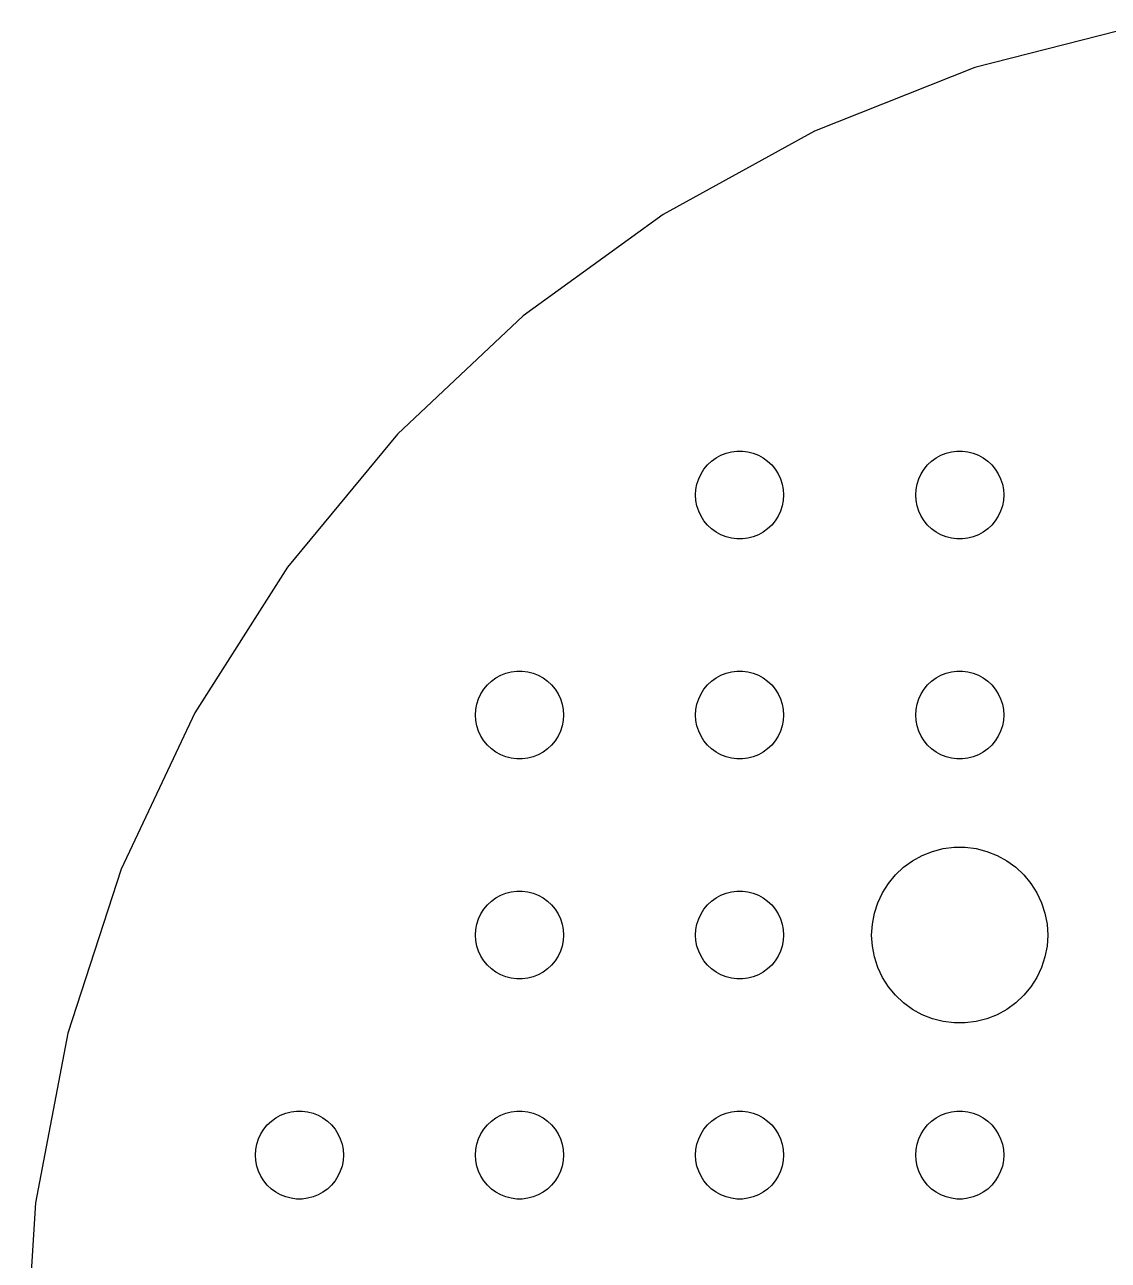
# Model space of a CAD drawing. Header units: metres. Extents: x -47 to 47, y 63 to 266.
# Drawn here: x -46.86 to -9.94, y 113.91 to 156.03 of the extents above; entities that cross this region are included whole.
import ezdxf

# ---------------------------------------------------------------- set-up
doc = ezdxf.new("R2010")
doc.units = ezdxf.units.M

msp = doc.modelspace()

# ---------------------------------------------------------------- linework, layer by layer
for p, q in [((-8.78065, 156.03), (-14.4805, 154.566)), ((-14.4805, 154.566), (-19.952, 152.4)), ((-19.952, 152.4), (-25.1088, 149.565)), ((-25.1088, 149.565), (-29.8696, 146.106)), ((-29.8696, 146.106), (-34.1594, 142.078)), ((-34.1594, 142.078), (-37.9104, 137.544)), ((-23.5934, 141.027), (-23.4561, 141.156)), ((-23.4561, 141.156), (-23.3037, 141.266)), ((-23.3037, 141.266), (-23.1387, 141.357)), ((-23.1387, 141.357), (-22.9635, 141.427)), ((-22.9635, 141.427), (-22.7811, 141.473)), ((-22.7811, 141.473), (-22.5942, 141.497)), ((-22.5942, 141.497), (-22.4058, 141.497)), ((-22.4058, 141.497), (-22.2189, 141.473)), ((-22.2189, 141.473), (-22.0365, 141.427)), ((-22.0365, 141.427), (-21.8613, 141.357)), ((-21.8613, 141.357), (-21.6963, 141.266)), ((-21.6963, 141.266), (-21.5439, 141.156)), ((-21.5439, 141.156), (-21.4065, 141.027)), ((-16.0934, 141.027), (-15.9561, 141.156)), ((-15.9561, 141.156), (-15.8037, 141.266)), ((-15.8037, 141.266), (-15.6387, 141.357)), ((-15.6387, 141.357), (-15.4635, 141.427)), ((-15.4635, 141.427), (-15.2811, 141.473)), ((-15.2811, 141.473), (-15.0942, 141.497)), ((-15.0942, 141.497), (-14.9058, 141.497)), ((-14.9058, 141.497), (-14.7189, 141.473)), ((-14.7189, 141.473), (-14.5365, 141.427)), ((-14.5365, 141.427), (-14.3613, 141.357)), ((-14.3613, 141.357), (-14.1963, 141.266)), ((-14.1963, 141.266), (-14.0439, 141.156)), ((-14.0439, 141.156), (-13.9065, 141.027)), ((-23.8947, 140.552), (-23.8145, 140.723)), ((-23.8145, 140.723), (-23.7135, 140.882)), ((-23.7135, 140.882), (-23.5934, 141.027)), ((-21.4065, 141.027), (-21.2865, 140.882)), ((-21.2865, 140.882), (-21.1855, 140.723)), ((-21.1855, 140.723), (-21.1053, 140.552)), ((-16.3947, 140.552), (-16.3145, 140.723)), ((-16.3145, 140.723), (-16.2135, 140.882)), ((-16.2135, 140.882), (-16.0934, 141.027)), ((-13.9065, 141.027), (-13.7865, 140.882)), ((-13.7865, 140.882), (-13.6855, 140.723)), ((-13.6855, 140.723), (-13.6053, 140.552)), ((-23.9882, 140.188), (-23.9529, 140.373)), ((-23.9529, 140.373), (-23.8947, 140.552)), ((-21.1053, 140.552), (-21.0471, 140.373)), ((-21.0471, 140.373), (-21.0118, 140.188)), ((-16.4882, 140.188), (-16.4529, 140.373)), ((-16.4529, 140.373), (-16.3947, 140.552)), ((-13.6053, 140.552), (-13.5471, 140.373)), ((-13.5471, 140.373), (-13.5118, 140.188)), ((-24, 140), (-23.9882, 140.188)), ((-23.9882, 139.812), (-24, 140)), ((-21.0118, 140.188), (-21, 140)), ((-21, 140), (-21.0118, 139.812)), ((-16.5, 140), (-16.4882, 140.188)), ((-16.4882, 139.812), (-16.5, 140)), ((-13.5118, 140.188), (-13.5, 140)), ((-13.5, 140), (-13.5118, 139.812)), ((-23.9529, 139.627), (-23.9882, 139.812)), ((-23.8947, 139.448), (-23.9529, 139.627)), ((-23.8145, 139.277), (-23.8947, 139.448)), ((-21.1053, 139.448), (-21.1855, 139.277)), ((-21.0471, 139.627), (-21.1053, 139.448)), ((-21.0118, 139.812), (-21.0471, 139.627)), ((-16.4529, 139.627), (-16.4882, 139.812)), ((-16.3947, 139.448), (-16.4529, 139.627)), ((-16.3145, 139.277), (-16.3947, 139.448)), ((-13.6053, 139.448), (-13.6855, 139.277)), ((-13.5471, 139.627), (-13.6053, 139.448)), ((-13.5118, 139.812), (-13.5471, 139.627)), ((-23.7135, 139.118), (-23.8145, 139.277)), ((-23.5934, 138.973), (-23.7135, 139.118)), ((-21.2865, 139.118), (-21.4065, 138.973)), ((-21.1855, 139.277), (-21.2865, 139.118)), ((-16.2135, 139.118), (-16.3145, 139.277)), ((-16.0934, 138.973), (-16.2135, 139.118)), ((-13.7865, 139.118), (-13.9065, 138.973)), ((-13.6855, 139.277), (-13.7865, 139.118)), ((-23.4561, 138.844), (-23.5934, 138.973)), ((-23.3037, 138.734), (-23.4561, 138.844)), ((-23.1387, 138.643), (-23.3037, 138.734)), ((-22.9635, 138.573), (-23.1387, 138.643)), ((-22.7811, 138.527), (-22.9635, 138.573)), ((-22.0365, 138.573), (-22.2189, 138.527)), ((-21.8613, 138.643), (-22.0365, 138.573)), ((-21.6963, 138.734), (-21.8613, 138.643)), ((-21.5439, 138.844), (-21.6963, 138.734)), ((-21.4065, 138.973), (-21.5439, 138.844)), ((-15.9561, 138.844), (-16.0934, 138.973)), ((-15.8037, 138.734), (-15.9561, 138.844)), ((-15.6387, 138.643), (-15.8037, 138.734)), ((-15.4635, 138.573), (-15.6387, 138.643)), ((-15.2811, 138.527), (-15.4635, 138.573)), ((-14.5365, 138.573), (-14.7189, 138.527)), ((-14.3613, 138.643), (-14.5365, 138.573)), ((-14.1963, 138.734), (-14.3613, 138.643)), ((-14.0439, 138.844), (-14.1963, 138.734)), ((-13.9065, 138.973), (-14.0439, 138.844)), ((-22.5942, 138.503), (-22.7811, 138.527)), ((-22.4058, 138.503), (-22.5942, 138.503)), ((-22.2189, 138.527), (-22.4058, 138.503)), ((-15.0942, 138.503), (-15.2811, 138.527)), ((-14.9058, 138.503), (-15.0942, 138.503)), ((-14.7189, 138.527), (-14.9058, 138.503)), ((-37.9104, 137.544), (-41.0636, 132.575)), ((-30.6387, 133.857), (-30.4635, 133.927)), ((-30.4635, 133.927), (-30.2811, 133.973)), ((-30.2811, 133.973), (-30.0942, 133.997)), ((-30.0942, 133.997), (-29.9058, 133.997)), ((-29.9058, 133.997), (-29.7189, 133.973)), ((-29.7189, 133.973), (-29.5365, 133.927)), ((-29.5365, 133.927), (-29.3613, 133.857)), ((-23.1387, 133.857), (-22.9635, 133.927)), ((-22.9635, 133.927), (-22.7811, 133.973)), ((-22.7811, 133.973), (-22.5942, 133.997)), ((-22.5942, 133.997), (-22.4058, 133.997)), ((-22.4058, 133.997), (-22.2189, 133.973)), ((-22.2189, 133.973), (-22.0365, 133.927)), ((-22.0365, 133.927), (-21.8613, 133.857)), ((-15.6387, 133.857), (-15.4635, 133.927)), ((-15.4635, 133.927), (-15.2811, 133.973)), ((-15.2811, 133.973), (-15.0942, 133.997)), ((-15.0942, 133.997), (-14.9058, 133.997)), ((-14.9058, 133.997), (-14.7189, 133.973)), ((-14.7189, 133.973), (-14.5365, 133.927)), ((-14.5365, 133.927), (-14.3613, 133.857)), ((-31.2135, 133.382), (-31.0934, 133.527)), ((-31.0934, 133.527), (-30.9561, 133.656)), ((-30.9561, 133.656), (-30.8037, 133.766)), ((-30.8037, 133.766), (-30.6387, 133.857)), ((-29.3613, 133.857), (-29.1963, 133.766)), ((-29.1963, 133.766), (-29.0439, 133.656)), ((-29.0439, 133.656), (-28.9065, 133.527)), ((-28.9065, 133.527), (-28.7865, 133.382)), ((-23.7135, 133.382), (-23.5934, 133.527)), ((-23.5934, 133.527), (-23.4561, 133.656)), ((-23.4561, 133.656), (-23.3037, 133.766)), ((-23.3037, 133.766), (-23.1387, 133.857)), ((-21.8613, 133.857), (-21.6963, 133.766)), ((-21.6963, 133.766), (-21.5439, 133.656)), ((-21.5439, 133.656), (-21.4065, 133.527)), ((-21.4065, 133.527), (-21.2865, 133.382)), ((-16.2135, 133.382), (-16.0934, 133.527)), ((-16.0934, 133.527), (-15.9561, 133.656)), ((-15.9561, 133.656), (-15.8037, 133.766)), ((-15.8037, 133.766), (-15.6387, 133.857)), ((-14.3613, 133.857), (-14.1963, 133.766)), ((-14.1963, 133.766), (-14.0439, 133.656)), ((-14.0439, 133.656), (-13.9065, 133.527)), ((-13.9065, 133.527), (-13.7865, 133.382)), ((-31.3947, 133.052), (-31.3145, 133.223)), ((-31.3145, 133.223), (-31.2135, 133.382)), ((-28.7865, 133.382), (-28.6855, 133.223)), ((-28.6855, 133.223), (-28.6053, 133.052)), ((-23.8947, 133.052), (-23.8145, 133.223)), ((-23.8145, 133.223), (-23.7135, 133.382)), ((-21.2865, 133.382), (-21.1855, 133.223)), ((-21.1855, 133.223), (-21.1053, 133.052)), ((-16.3947, 133.052), (-16.3145, 133.223)), ((-16.3145, 133.223), (-16.2135, 133.382)), ((-13.7865, 133.382), (-13.6855, 133.223)), ((-13.6855, 133.223), (-13.6053, 133.052)), ((-31.5, 132.5), (-31.4882, 132.688)), ((-31.4882, 132.688), (-31.4529, 132.873)), ((-31.4529, 132.873), (-31.3947, 133.052)), ((-28.6053, 133.052), (-28.5471, 132.873)), ((-28.5471, 132.873), (-28.5118, 132.688)), ((-28.5118, 132.688), (-28.5, 132.5)), ((-24, 132.5), (-23.9882, 132.688)), ((-23.9882, 132.688), (-23.9529, 132.873)), ((-23.9529, 132.873), (-23.8947, 133.052)), ((-21.1053, 133.052), (-21.0471, 132.873)), ((-21.0471, 132.873), (-21.0118, 132.688)), ((-21.0118, 132.688), (-21, 132.5)), ((-16.5, 132.5), (-16.4882, 132.688)), ((-16.4882, 132.688), (-16.4529, 132.873)), ((-16.4529, 132.873), (-16.3947, 133.052)), ((-13.6053, 133.052), (-13.5471, 132.873)), ((-13.5471, 132.873), (-13.5118, 132.688)), ((-13.5118, 132.688), (-13.5, 132.5)), ((-41.0636, 132.575), (-43.5692, 127.25)), ((-31.4882, 132.312), (-31.5, 132.5)), ((-31.4529, 132.127), (-31.4882, 132.312)), ((-28.5118, 132.312), (-28.5471, 132.127)), ((-28.5, 132.5), (-28.5118, 132.312)), ((-23.9882, 132.312), (-24, 132.5)), ((-23.9529, 132.127), (-23.9882, 132.312)), ((-21.0118, 132.312), (-21.0471, 132.127)), ((-21, 132.5), (-21.0118, 132.312)), ((-16.4882, 132.312), (-16.5, 132.5)), ((-16.4529, 132.127), (-16.4882, 132.312)), ((-13.5118, 132.312), (-13.5471, 132.127)), ((-13.5, 132.5), (-13.5118, 132.312)), ((-31.3947, 131.948), (-31.4529, 132.127)), ((-31.3145, 131.777), (-31.3947, 131.948)), ((-28.6053, 131.948), (-28.6855, 131.777)), ((-28.5471, 132.127), (-28.6053, 131.948)), ((-23.8947, 131.948), (-23.9529, 132.127)), ((-23.8145, 131.777), (-23.8947, 131.948)), ((-21.1053, 131.948), (-21.1855, 131.777)), ((-21.0471, 132.127), (-21.1053, 131.948)), ((-16.3947, 131.948), (-16.4529, 132.127)), ((-16.3145, 131.777), (-16.3947, 131.948)), ((-13.6053, 131.948), (-13.6855, 131.777)), ((-13.5471, 132.127), (-13.6053, 131.948)), ((-31.2135, 131.618), (-31.3145, 131.777)), ((-31.0934, 131.473), (-31.2135, 131.618)), ((-30.9561, 131.344), (-31.0934, 131.473)), ((-28.9065, 131.473), (-29.0439, 131.344)), ((-28.7865, 131.618), (-28.9065, 131.473)), ((-28.6855, 131.777), (-28.7865, 131.618)), ((-23.7135, 131.618), (-23.8145, 131.777)), ((-23.5934, 131.473), (-23.7135, 131.618)), ((-23.4561, 131.344), (-23.5934, 131.473)), ((-21.4065, 131.473), (-21.5439, 131.344)), ((-21.2865, 131.618), (-21.4065, 131.473)), ((-21.1855, 131.777), (-21.2865, 131.618)), ((-16.2135, 131.618), (-16.3145, 131.777)), ((-16.0934, 131.473), (-16.2135, 131.618)), ((-15.9561, 131.344), (-16.0934, 131.473)), ((-13.9065, 131.473), (-14.0439, 131.344)), ((-13.7865, 131.618), (-13.9065, 131.473)), ((-13.6855, 131.777), (-13.7865, 131.618)), ((-30.8037, 131.234), (-30.9561, 131.344)), ((-30.6387, 131.143), (-30.8037, 131.234)), ((-30.4635, 131.073), (-30.6387, 131.143)), ((-30.2811, 131.027), (-30.4635, 131.073)), ((-30.0942, 131.003), (-30.2811, 131.027)), ((-29.9058, 131.003), (-30.0942, 131.003)), ((-29.7189, 131.027), (-29.9058, 131.003)), ((-29.5365, 131.073), (-29.7189, 131.027)), ((-29.3613, 131.143), (-29.5365, 131.073)), ((-29.1963, 131.234), (-29.3613, 131.143)), ((-29.0439, 131.344), (-29.1963, 131.234)), ((-23.3037, 131.234), (-23.4561, 131.344)), ((-23.1387, 131.143), (-23.3037, 131.234)), ((-22.9635, 131.073), (-23.1387, 131.143)), ((-22.7811, 131.027), (-22.9635, 131.073)), ((-22.5942, 131.003), (-22.7811, 131.027)), ((-22.4058, 131.003), (-22.5942, 131.003)), ((-22.2189, 131.027), (-22.4058, 131.003)), ((-22.0365, 131.073), (-22.2189, 131.027)), ((-21.8613, 131.143), (-22.0365, 131.073)), ((-21.6963, 131.234), (-21.8613, 131.143)), ((-21.5439, 131.344), (-21.6963, 131.234)), ((-15.8037, 131.234), (-15.9561, 131.344)), ((-15.6387, 131.143), (-15.8037, 131.234)), ((-15.4635, 131.073), (-15.6387, 131.143)), ((-15.2811, 131.027), (-15.4635, 131.073)), ((-15.0942, 131.003), (-15.2811, 131.027)), ((-14.9058, 131.003), (-15.0942, 131.003)), ((-14.7189, 131.027), (-14.9058, 131.003)), ((-14.5365, 131.073), (-14.7189, 131.027)), ((-14.3613, 131.143), (-14.5365, 131.073)), ((-14.1963, 131.234), (-14.3613, 131.143)), ((-14.0439, 131.344), (-14.1963, 131.234)), ((-16.6075, 127.533), (-16.2773, 127.714)), ((-16.2773, 127.714), (-15.927, 127.853)), ((-15.927, 127.853), (-15.5621, 127.947)), ((-15.5621, 127.947), (-15.1884, 127.994)), ((-15.1884, 127.994), (-14.8116, 127.994)), ((-14.8116, 127.994), (-14.4379, 127.947)), ((-14.4379, 127.947), (-14.0729, 127.853)), ((-14.0729, 127.853), (-13.7227, 127.714)), ((-13.7227, 127.714), (-13.3925, 127.533)), ((-43.5692, 127.25), (-45.3877, 121.654)), ((-17.1869, 127.054), (-16.9123, 127.312)), ((-16.9123, 127.312), (-16.6075, 127.533)), ((-13.3925, 127.533), (-13.0877, 127.312)), ((-13.0877, 127.312), (-12.8131, 127.054)), ((-17.427, 126.763), (-17.1869, 127.054)), ((-12.8131, 127.054), (-12.5729, 126.763)), ((-30.8037, 126.266), (-30.6387, 126.357)), ((-30.6387, 126.357), (-30.4635, 126.427)), ((-30.4635, 126.427), (-30.2811, 126.473)), ((-30.2811, 126.473), (-30.0942, 126.497)), ((-30.0942, 126.497), (-29.9058, 126.497)), ((-29.9058, 126.497), (-29.7189, 126.473)), ((-29.7189, 126.473), (-29.5365, 126.427)), ((-29.5365, 126.427), (-29.3613, 126.357)), ((-29.3613, 126.357), (-29.1963, 126.266)), ((-23.3037, 126.266), (-23.1387, 126.357)), ((-23.1387, 126.357), (-22.9635, 126.427)), ((-22.9635, 126.427), (-22.7811, 126.473)), ((-22.7811, 126.473), (-22.5942, 126.497)), ((-22.5942, 126.497), (-22.4058, 126.497)), ((-22.4058, 126.497), (-22.2189, 126.473)), ((-22.2189, 126.473), (-22.0365, 126.427)), ((-22.0365, 126.427), (-21.8613, 126.357)), ((-21.8613, 126.357), (-21.6963, 126.266)), ((-17.7893, 126.104), (-17.6289, 126.445)), ((-17.6289, 126.445), (-17.427, 126.763)), ((-12.5729, 126.763), (-12.3711, 126.445)), ((-12.3711, 126.445), (-12.2107, 126.104)), ((-31.2135, 125.882), (-31.0934, 126.027)), ((-31.0934, 126.027), (-30.9561, 126.156)), ((-30.9561, 126.156), (-30.8037, 126.266)), ((-29.1963, 126.266), (-29.0439, 126.156)), ((-29.0439, 126.156), (-28.9065, 126.027)), ((-28.9065, 126.027), (-28.7865, 125.882)), ((-23.7135, 125.882), (-23.5934, 126.027)), ((-23.5934, 126.027), (-23.4561, 126.156)), ((-23.4561, 126.156), (-23.3037, 126.266)), ((-21.6963, 126.266), (-21.5439, 126.156)), ((-21.5439, 126.156), (-21.4065, 126.027)), ((-21.4065, 126.027), (-21.2865, 125.882)), ((-17.9057, 125.746), (-17.7893, 126.104)), ((-12.2107, 126.104), (-12.0942, 125.746)), ((-31.4529, 125.373), (-31.3947, 125.552)), ((-31.3947, 125.552), (-31.3145, 125.723)), ((-31.3145, 125.723), (-31.2135, 125.882)), ((-28.7865, 125.882), (-28.6855, 125.723)), ((-28.6855, 125.723), (-28.6053, 125.552)), ((-28.6053, 125.552), (-28.5471, 125.373)), ((-23.9529, 125.373), (-23.8947, 125.552)), ((-23.8947, 125.552), (-23.8145, 125.723)), ((-23.8145, 125.723), (-23.7135, 125.882)), ((-21.2865, 125.882), (-21.1855, 125.723)), ((-21.1855, 125.723), (-21.1053, 125.552)), ((-21.1053, 125.552), (-21.0471, 125.373)), ((-17.9763, 125.376), (-17.9057, 125.746)), ((-12.0942, 125.746), (-12.0237, 125.376)), ((-31.5, 125), (-31.4882, 125.188)), ((-31.4882, 125.188), (-31.4529, 125.373)), ((-28.5471, 125.373), (-28.5118, 125.188)), ((-28.5118, 125.188), (-28.5, 125)), ((-24, 125), (-23.9882, 125.188)), ((-23.9882, 125.188), (-23.9529, 125.373)), ((-21.0471, 125.373), (-21.0118, 125.188)), ((-21.0118, 125.188), (-21, 125)), ((-18, 125), (-17.9763, 125.376)), ((-12.0237, 125.376), (-12, 125)), ((-31.4882, 124.812), (-31.5, 125)), ((-31.4529, 124.627), (-31.4882, 124.812)), ((-28.5118, 124.812), (-28.5471, 124.627)), ((-28.5, 125), (-28.5118, 124.812)), ((-23.9882, 124.812), (-24, 125)), ((-23.9529, 124.627), (-23.9882, 124.812)), ((-21.0118, 124.812), (-21.0471, 124.627)), ((-21, 125), (-21.0118, 124.812)), ((-17.9763, 124.624), (-18, 125)), ((-12, 125), (-12.0237, 124.624)), ((-31.3947, 124.448), (-31.4529, 124.627)), ((-31.3145, 124.277), (-31.3947, 124.448)), ((-31.2135, 124.118), (-31.3145, 124.277)), ((-28.6855, 124.277), (-28.7865, 124.118)), ((-28.6053, 124.448), (-28.6855, 124.277)), ((-28.5471, 124.627), (-28.6053, 124.448)), ((-23.8947, 124.448), (-23.9529, 124.627)), ((-23.8145, 124.277), (-23.8947, 124.448)), ((-23.7135, 124.118), (-23.8145, 124.277)), ((-21.1855, 124.277), (-21.2865, 124.118)), ((-21.1053, 124.448), (-21.1855, 124.277)), ((-21.0471, 124.627), (-21.1053, 124.448)), ((-17.9057, 124.254), (-17.9763, 124.624)), ((-17.7893, 123.896), (-17.9057, 124.254)), ((-12.0942, 124.254), (-12.2107, 123.896)), ((-12.0237, 124.624), (-12.0942, 124.254)), ((-31.0934, 123.973), (-31.2135, 124.118)), ((-30.9561, 123.844), (-31.0934, 123.973)), ((-30.8037, 123.734), (-30.9561, 123.844)), ((-29.0439, 123.844), (-29.1963, 123.734)), ((-28.9065, 123.973), (-29.0439, 123.844)), ((-28.7865, 124.118), (-28.9065, 123.973)), ((-23.5934, 123.973), (-23.7135, 124.118)), ((-23.4561, 123.844), (-23.5934, 123.973)), ((-23.3037, 123.734), (-23.4561, 123.844)), ((-21.5439, 123.844), (-21.6963, 123.734)), ((-21.4065, 123.973), (-21.5439, 123.844)), ((-21.2865, 124.118), (-21.4065, 123.973)), ((-17.6289, 123.555), (-17.7893, 123.896)), ((-12.2107, 123.896), (-12.3711, 123.555)), ((-30.6387, 123.643), (-30.8037, 123.734)), ((-30.4635, 123.573), (-30.6387, 123.643)), ((-30.2811, 123.527), (-30.4635, 123.573)), ((-30.0942, 123.503), (-30.2811, 123.527)), ((-29.9058, 123.503), (-30.0942, 123.503)), ((-29.7189, 123.527), (-29.9058, 123.503)), ((-29.5365, 123.573), (-29.7189, 123.527)), ((-29.3613, 123.643), (-29.5365, 123.573)), ((-29.1963, 123.734), (-29.3613, 123.643)), ((-23.1387, 123.643), (-23.3037, 123.734)), ((-22.9635, 123.573), (-23.1387, 123.643)), ((-22.7811, 123.527), (-22.9635, 123.573)), ((-22.5942, 123.503), (-22.7811, 123.527)), ((-22.4058, 123.503), (-22.5942, 123.503)), ((-22.2189, 123.527), (-22.4058, 123.503)), ((-22.0365, 123.573), (-22.2189, 123.527)), ((-21.8613, 123.643), (-22.0365, 123.573)), ((-21.6963, 123.734), (-21.8613, 123.643)), ((-17.427, 123.237), (-17.6289, 123.555)), ((-12.3711, 123.555), (-12.5729, 123.237)), ((-17.1869, 122.946), (-17.427, 123.237)), ((-12.5729, 123.237), (-12.8131, 122.946)), ((-16.9123, 122.688), (-17.1869, 122.946)), ((-16.6075, 122.467), (-16.9123, 122.688)), ((-13.0877, 122.688), (-13.3925, 122.467)), ((-12.8131, 122.946), (-13.0877, 122.688)), ((-16.2773, 122.286), (-16.6075, 122.467)), ((-15.927, 122.147), (-16.2773, 122.286)), ((-15.5621, 122.053), (-15.927, 122.147)), ((-14.0729, 122.147), (-14.4379, 122.053)), ((-13.7227, 122.286), (-14.0729, 122.147)), ((-13.3925, 122.467), (-13.7227, 122.286)), ((-15.1884, 122.006), (-15.5621, 122.053)), ((-14.8116, 122.006), (-15.1884, 122.006)), ((-14.4379, 122.053), (-14.8116, 122.006)), ((-45.3877, 121.654), (-46.4904, 115.873)), ((-38.4561, 118.656), (-38.3037, 118.766)), ((-38.3037, 118.766), (-38.1387, 118.857)), ((-38.1387, 118.857), (-37.9635, 118.927)), ((-37.9635, 118.927), (-37.7811, 118.973)), ((-37.7811, 118.973), (-37.5942, 118.997)), ((-37.5942, 118.997), (-37.4058, 118.997)), ((-37.4058, 118.997), (-37.2189, 118.973)), ((-37.2189, 118.973), (-37.0365, 118.927)), ((-37.0365, 118.927), (-36.8613, 118.857)), ((-36.8613, 118.857), (-36.6963, 118.766)), ((-36.6963, 118.766), (-36.5439, 118.656)), ((-30.9561, 118.656), (-30.8037, 118.766)), ((-30.8037, 118.766), (-30.6387, 118.857)), ((-30.6387, 118.857), (-30.4635, 118.927)), ((-30.4635, 118.927), (-30.2811, 118.973)), ((-30.2811, 118.973), (-30.0942, 118.997)), ((-30.0942, 118.997), (-29.9058, 118.997)), ((-29.9058, 118.997), (-29.7189, 118.973)), ((-29.7189, 118.973), (-29.5365, 118.927)), ((-29.5365, 118.927), (-29.3613, 118.857)), ((-29.3613, 118.857), (-29.1963, 118.766)), ((-29.1963, 118.766), (-29.0439, 118.656)), ((-23.4561, 118.656), (-23.3037, 118.766)), ((-23.3037, 118.766), (-23.1387, 118.857)), ((-23.1387, 118.857), (-22.9635, 118.927)), ((-22.9635, 118.927), (-22.7811, 118.973)), ((-22.7811, 118.973), (-22.5942, 118.997)), ((-22.5942, 118.997), (-22.4058, 118.997)), ((-22.4058, 118.997), (-22.2189, 118.973)), ((-22.2189, 118.973), (-22.0365, 118.927)), ((-22.0365, 118.927), (-21.8613, 118.857)), ((-21.8613, 118.857), (-21.6963, 118.766)), ((-21.6963, 118.766), (-21.5439, 118.656)), ((-15.9561, 118.656), (-15.8037, 118.766)), ((-15.8037, 118.766), (-15.6387, 118.857)), ((-15.6387, 118.857), (-15.4635, 118.927)), ((-15.4635, 118.927), (-15.2811, 118.973)), ((-15.2811, 118.973), (-15.0942, 118.997)), ((-15.0942, 118.997), (-14.9058, 118.997)), ((-14.9058, 118.997), (-14.7189, 118.973)), ((-14.7189, 118.973), (-14.5365, 118.927)), ((-14.5365, 118.927), (-14.3613, 118.857)), ((-14.3613, 118.857), (-14.1963, 118.766)), ((-14.1963, 118.766), (-14.0439, 118.656)), ((-38.8145, 118.223), (-38.7135, 118.382)), ((-38.7135, 118.382), (-38.5934, 118.527)), ((-38.5934, 118.527), (-38.4561, 118.656)), ((-36.5439, 118.656), (-36.4065, 118.527)), ((-36.4065, 118.527), (-36.2865, 118.382)), ((-36.2865, 118.382), (-36.1855, 118.223)), ((-31.3145, 118.223), (-31.2135, 118.382)), ((-31.2135, 118.382), (-31.0934, 118.527)), ((-31.0934, 118.527), (-30.9561, 118.656)), ((-29.0439, 118.656), (-28.9065, 118.527)), ((-28.9065, 118.527), (-28.7865, 118.382)), ((-28.7865, 118.382), (-28.6855, 118.223)), ((-23.8145, 118.223), (-23.7135, 118.382)), ((-23.7135, 118.382), (-23.5934, 118.527)), ((-23.5934, 118.527), (-23.4561, 118.656)), ((-21.5439, 118.656), (-21.4065, 118.527)), ((-21.4065, 118.527), (-21.2865, 118.382)), ((-21.2865, 118.382), (-21.1855, 118.223)), ((-16.3145, 118.223), (-16.2135, 118.382)), ((-16.2135, 118.382), (-16.0934, 118.527)), ((-16.0934, 118.527), (-15.9561, 118.656)), ((-14.0439, 118.656), (-13.9065, 118.527)), ((-13.9065, 118.527), (-13.7865, 118.382)), ((-13.7865, 118.382), (-13.6855, 118.223)), ((-38.9529, 117.873), (-38.8947, 118.052)), ((-38.8947, 118.052), (-38.8145, 118.223)), ((-36.1855, 118.223), (-36.1053, 118.052)), ((-36.1053, 118.052), (-36.0471, 117.873)), ((-31.4529, 117.873), (-31.3947, 118.052)), ((-31.3947, 118.052), (-31.3145, 118.223)), ((-28.6855, 118.223), (-28.6053, 118.052)), ((-28.6053, 118.052), (-28.5471, 117.873)), ((-23.9529, 117.873), (-23.8947, 118.052)), ((-23.8947, 118.052), (-23.8145, 118.223)), ((-21.1855, 118.223), (-21.1053, 118.052)), ((-21.1053, 118.052), (-21.0471, 117.873)), ((-16.4529, 117.873), (-16.3947, 118.052)), ((-16.3947, 118.052), (-16.3145, 118.223)), ((-13.6855, 118.223), (-13.6053, 118.052)), ((-13.6053, 118.052), (-13.5471, 117.873)), ((-39, 117.5), (-38.9882, 117.688)), ((-38.9882, 117.688), (-38.9529, 117.873)), ((-36.0471, 117.873), (-36.0118, 117.688)), ((-36.0118, 117.688), (-36, 117.5)), ((-31.5, 117.5), (-31.4882, 117.688)), ((-31.4882, 117.688), (-31.4529, 117.873)), ((-28.5471, 117.873), (-28.5118, 117.688)), ((-28.5118, 117.688), (-28.5, 117.5)), ((-24, 117.5), (-23.9882, 117.688)), ((-23.9882, 117.688), (-23.9529, 117.873)), ((-21.0471, 117.873), (-21.0118, 117.688)), ((-21.0118, 117.688), (-21, 117.5)), ((-16.5, 117.5), (-16.4882, 117.688)), ((-16.4882, 117.688), (-16.4529, 117.873)), ((-13.5471, 117.873), (-13.5118, 117.688)), ((-13.5118, 117.688), (-13.5, 117.5)), ((-38.9882, 117.312), (-39, 117.5)), ((-38.9529, 117.127), (-38.9882, 117.312)), ((-38.8947, 116.948), (-38.9529, 117.127)), ((-36.0471, 117.127), (-36.1053, 116.948)), ((-36.0118, 117.312), (-36.0471, 117.127)), ((-36, 117.5), (-36.0118, 117.312)), ((-31.4882, 117.312), (-31.5, 117.5)), ((-31.4529, 117.127), (-31.4882, 117.312)), ((-31.3947, 116.948), (-31.4529, 117.127)), ((-28.5471, 117.127), (-28.6053, 116.948)), ((-28.5118, 117.312), (-28.5471, 117.127)), ((-28.5, 117.5), (-28.5118, 117.312)), ((-23.9882, 117.312), (-24, 117.5)), ((-23.9529, 117.127), (-23.9882, 117.312)), ((-23.8947, 116.948), (-23.9529, 117.127)), ((-21.0471, 117.127), (-21.1053, 116.948)), ((-21.0118, 117.312), (-21.0471, 117.127)), ((-21, 117.5), (-21.0118, 117.312)), ((-16.4882, 117.312), (-16.5, 117.5)), ((-16.4529, 117.127), (-16.4882, 117.312)), ((-16.3947, 116.948), (-16.4529, 117.127)), ((-13.5471, 117.127), (-13.6053, 116.948)), ((-13.5118, 117.312), (-13.5471, 117.127)), ((-13.5, 117.5), (-13.5118, 117.312)), ((-38.8145, 116.777), (-38.8947, 116.948)), ((-38.7135, 116.618), (-38.8145, 116.777)), ((-36.1855, 116.777), (-36.2865, 116.618)), ((-36.1053, 116.948), (-36.1855, 116.777)), ((-31.3145, 116.777), (-31.3947, 116.948)), ((-31.2135, 116.618), (-31.3145, 116.777)), ((-28.6855, 116.777), (-28.7865, 116.618)), ((-28.6053, 116.948), (-28.6855, 116.777)), ((-23.8145, 116.777), (-23.8947, 116.948)), ((-23.7135, 116.618), (-23.8145, 116.777)), ((-21.1855, 116.777), (-21.2865, 116.618)), ((-21.1053, 116.948), (-21.1855, 116.777)), ((-16.3145, 116.777), (-16.3947, 116.948)), ((-16.2135, 116.618), (-16.3145, 116.777)), ((-13.6855, 116.777), (-13.7865, 116.618)), ((-13.6053, 116.948), (-13.6855, 116.777)), ((-38.5934, 116.473), (-38.7135, 116.618)), ((-38.4561, 116.344), (-38.5934, 116.473)), ((-38.3037, 116.234), (-38.4561, 116.344)), ((-36.5439, 116.344), (-36.6963, 116.234)), ((-36.4065, 116.473), (-36.5439, 116.344)), ((-36.2865, 116.618), (-36.4065, 116.473)), ((-31.0934, 116.473), (-31.2135, 116.618)), ((-30.9561, 116.344), (-31.0934, 116.473)), ((-30.8037, 116.234), (-30.9561, 116.344)), ((-29.0439, 116.344), (-29.1963, 116.234)), ((-28.9065, 116.473), (-29.0439, 116.344)), ((-28.7865, 116.618), (-28.9065, 116.473)), ((-23.5934, 116.473), (-23.7135, 116.618)), ((-23.4561, 116.344), (-23.5934, 116.473)), ((-23.3037, 116.234), (-23.4561, 116.344)), ((-21.5439, 116.344), (-21.6963, 116.234)), ((-21.4065, 116.473), (-21.5439, 116.344)), ((-21.2865, 116.618), (-21.4065, 116.473)), ((-16.0934, 116.473), (-16.2135, 116.618)), ((-15.9561, 116.344), (-16.0934, 116.473)), ((-15.8037, 116.234), (-15.9561, 116.344)), ((-14.0439, 116.344), (-14.1963, 116.234)), ((-13.9065, 116.473), (-14.0439, 116.344)), ((-13.7865, 116.618), (-13.9065, 116.473)), ((-46.4904, 115.873), (-46.8599, 110)), ((-38.1387, 116.143), (-38.3037, 116.234)), ((-37.9635, 116.073), (-38.1387, 116.143)), ((-37.7811, 116.027), (-37.9635, 116.073)), ((-37.5942, 116.003), (-37.7811, 116.027)), ((-37.4058, 116.003), (-37.5942, 116.003)), ((-37.2189, 116.027), (-37.4058, 116.003)), ((-37.0365, 116.073), (-37.2189, 116.027)), ((-36.8613, 116.143), (-37.0365, 116.073)), ((-36.6963, 116.234), (-36.8613, 116.143)), ((-30.6387, 116.143), (-30.8037, 116.234)), ((-30.4635, 116.073), (-30.6387, 116.143)), ((-30.2811, 116.027), (-30.4635, 116.073)), ((-30.0942, 116.003), (-30.2811, 116.027)), ((-29.9058, 116.003), (-30.0942, 116.003)), ((-29.7189, 116.027), (-29.9058, 116.003)), ((-29.5365, 116.073), (-29.7189, 116.027)), ((-29.3613, 116.143), (-29.5365, 116.073)), ((-29.1963, 116.234), (-29.3613, 116.143)), ((-23.1387, 116.143), (-23.3037, 116.234)), ((-22.9635, 116.073), (-23.1387, 116.143)), ((-22.7811, 116.027), (-22.9635, 116.073)), ((-22.5942, 116.003), (-22.7811, 116.027)), ((-22.4058, 116.003), (-22.5942, 116.003)), ((-22.2189, 116.027), (-22.4058, 116.003)), ((-22.0365, 116.073), (-22.2189, 116.027)), ((-21.8613, 116.143), (-22.0365, 116.073)), ((-21.6963, 116.234), (-21.8613, 116.143)), ((-15.6387, 116.143), (-15.8037, 116.234)), ((-15.4635, 116.073), (-15.6387, 116.143)), ((-15.2811, 116.027), (-15.4635, 116.073)), ((-15.0942, 116.003), (-15.2811, 116.027)), ((-14.9058, 116.003), (-15.0942, 116.003)), ((-14.7189, 116.027), (-14.9058, 116.003)), ((-14.5365, 116.073), (-14.7189, 116.027)), ((-14.3613, 116.143), (-14.5365, 116.073)), ((-14.1963, 116.234), (-14.3613, 116.143))]:
    msp.add_line(p, q)

doc.saveas('drawing.dxf')
